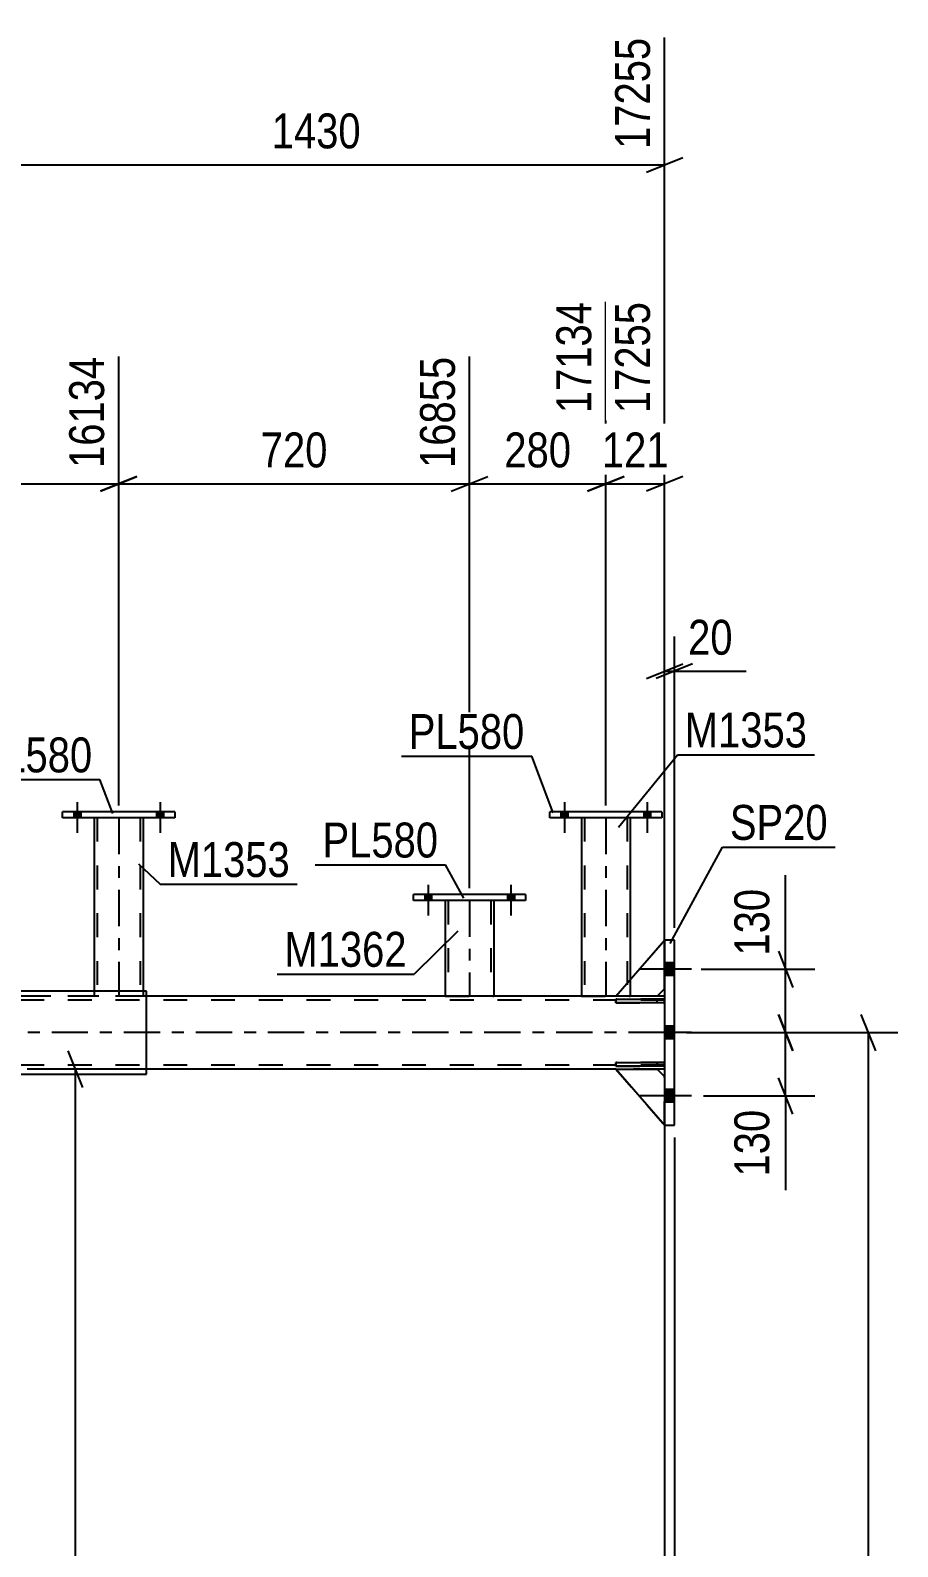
# Model space of a CAD drawing. Header units: millimetres. Extents: x -857 to 332, y -866 to -25.
# Drawn here: x -144.8 to -73.6, y -319.6 to -195.1 of the extents above; entities that cross this region are included whole.
import ezdxf

# ---------------------------------------------------------------- set-up
doc = ezdxf.new("R2010")
doc.units = ezdxf.units.MM
doc.linetypes.add('DXK_LINE_DOT2', pattern=[3.9198, 1.9599, -1.9599])
doc.linetypes.add('DXK_LINE_DOT3', pattern=[5.9187, 2.979, -0.9799, 0.9799, -0.9799])
doc.styles.add('Arial Narrow', font='ARIALN.TTF', dxfattribs={"height": 0.2})

# ---------------------------------------------------------------- blocks, each defined once
blk = doc.blocks.new('Part-570386455-1714 - 1253')
at = {"color": 2, "linetype": 'Continuous'}
for p, q in [((-92.97, -259.29), (-102.17, -259.29)), ((-102.17, -259.77), (-102.17, -259.29)), ((-92.97, -259.77), (-102.17, -259.77)), ((-92.97, -259.29), (-92.97, -259.77))]:
    blk.add_line(p, q, dxfattribs=at)
blk = doc.blocks.new('Part-570386455-1335 - 1253')
at = {"color": 2, "linetype": 'Continuous'}
for p, q in [((-96.74, -274.41), (-92.74, -269.81)), ((-92.74, -273.81), (-93.34, -274.41)), ((-93.34, -274.41), (-96.74, -274.41))]:
    blk.add_line(p, q, dxfattribs=at)
at = {"color": 7, "linetype": 'DXK_LINE_DOT2'}
blk.add_line((-92.74, -273.81), (-92.74, -269.81), dxfattribs=at)
blk = doc.blocks.new('Part-570386455-1333 - 1253')
at = {"color": 2, "linetype": 'Continuous'}
for p, q in [((-96.74, -280.17), (-96.74, -279.85)), ((-96.74, -279.85), (-92.74, -279.85)), ((-92.74, -279.85), (-92.74, -280.17)), ((-92.74, -280.17), (-96.74, -280.17))]:
    blk.add_line(p, q, dxfattribs=at)
at = {"color": 7, "linetype": 'DXK_LINE_DOT2'}
blk.add_line((-93.34, -280.17), (-93.34, -279.85), dxfattribs=at)
blk = doc.blocks.new('Bolt-570386455-1265 - 1253')
at = {"linetype": 'Continuous'}
for points in [[(-111.88, -266.08), (-112.44, -266.08), (-112.44, -266.56), (-111.88, -266.56)], [(-111.88, -266.08), (-112.44, -266.08), (-112.44, -266.56), (-111.88, -266.56)], [(-105.08, -266.08), (-105.64, -266.08), (-105.64, -266.56), (-105.08, -266.56)], [(-105.08, -266.08), (-105.64, -266.08), (-105.64, -266.56), (-105.08, -266.56)]]:
    blk.add_hatch(color=1, dxfattribs=at).paths.add_polyline_path(points)
at = {"color": 1, "linetype": 'Continuous'}
for p, q in [((-112.44, -266.08), (-112.44, -266.56)), ((-112.44, -266.08), (-112.44, -266.56)), ((-112.16, -265.28), (-112.16, -267.8)), ((-112.16, -265.28), (-112.16, -267.8)), ((-111.88, -266.08), (-111.88, -266.56)), ((-111.88, -266.08), (-111.88, -266.56)), ((-105.64, -266.08), (-105.64, -266.56)), ((-105.64, -266.08), (-105.64, -266.56)), ((-105.36, -265.28), (-105.36, -267.8)), ((-105.36, -265.28), (-105.36, -267.8)), ((-105.08, -266.08), (-105.08, -266.56)), ((-105.08, -266.08), (-105.08, -266.56))]:
    blk.add_line(p, q, dxfattribs=at)
blk = doc.blocks.new('Part-570386455-1337 - 1253')
at = {"color": 2, "linetype": 'Continuous'}
for p, q in [((-96.74, -280.41), (-93.34, -280.41)), ((-92.74, -285.01), (-96.74, -280.41)), ((-93.34, -280.41), (-92.74, -281.01))]:
    blk.add_line(p, q, dxfattribs=at)
at = {"color": 7, "linetype": 'DXK_LINE_DOT2'}
blk.add_line((-92.74, -281.01), (-92.74, -285.01), dxfattribs=at)
blk = doc.blocks.new('Part-570386455-1332 - 1253')
at = {"color": 2, "linetype": 'Continuous'}
for p, q in [((-96.74, -274.97), (-96.74, -274.65)), ((-96.74, -274.65), (-92.74, -274.65)), ((-92.74, -274.97), (-96.74, -274.97)), ((-92.74, -274.65), (-92.74, -274.97))]:
    blk.add_line(p, q, dxfattribs=at)
at = {"color": 7, "linetype": 'DXK_LINE_DOT2'}
blk.add_line((-93.34, -274.97), (-93.34, -274.65), dxfattribs=at)
blk = doc.blocks.new('Bolt-570386455-1315 - 1253')
at = {"linetype": 'Continuous'}
for points in [[(-140.69, -259.29), (-141.25, -259.29), (-141.25, -259.77), (-140.69, -259.77)], [(-140.69, -259.29), (-141.25, -259.29), (-141.25, -259.77), (-140.69, -259.77)], [(-133.89, -259.29), (-134.45, -259.29), (-134.45, -259.77), (-133.89, -259.77)], [(-133.89, -259.29), (-134.45, -259.29), (-134.45, -259.77), (-133.89, -259.77)]]:
    blk.add_hatch(color=1, dxfattribs=at).paths.add_polyline_path(points)
at = {"color": 1, "linetype": 'Continuous'}
for p, q in [((-140.97, -258.49), (-140.97, -261.01)), ((-140.97, -258.49), (-140.97, -261.01)), ((-134.17, -258.49), (-134.17, -261.01)), ((-134.17, -258.49), (-134.17, -261.01)), ((-141.25, -259.29), (-141.25, -259.77)), ((-141.25, -259.29), (-141.25, -259.77)), ((-140.69, -259.29), (-140.69, -259.77)), ((-140.69, -259.29), (-140.69, -259.77)), ((-134.45, -259.29), (-134.45, -259.77)), ((-134.45, -259.29), (-134.45, -259.77)), ((-133.89, -259.29), (-133.89, -259.77)), ((-133.89, -259.29), (-133.89, -259.77))]:
    blk.add_line(p, q, dxfattribs=at)
blk = doc.blocks.new('Bolt-570386455-1317 - 1253')
at = {"linetype": 'Continuous'}
for points in [[(-100.69, -259.29), (-101.25, -259.29), (-101.25, -259.77), (-100.69, -259.77)], [(-100.69, -259.29), (-101.25, -259.29), (-101.25, -259.77), (-100.69, -259.77)], [(-93.89, -259.29), (-94.45, -259.29), (-94.45, -259.77), (-93.89, -259.77)], [(-93.89, -259.29), (-94.45, -259.29), (-94.45, -259.77), (-93.89, -259.77)]]:
    blk.add_hatch(color=1, dxfattribs=at).paths.add_polyline_path(points)
at = {"color": 1, "linetype": 'Continuous'}
for p, q in [((-100.97, -258.49), (-100.97, -261.01)), ((-100.97, -258.49), (-100.97, -261.01)), ((-94.17, -258.49), (-94.17, -261.01)), ((-94.17, -258.49), (-94.17, -261.01)), ((-101.25, -259.29), (-101.25, -259.77)), ((-101.25, -259.29), (-101.25, -259.77)), ((-100.69, -259.29), (-100.69, -259.77)), ((-100.69, -259.29), (-100.69, -259.77)), ((-94.45, -259.29), (-94.45, -259.77)), ((-94.45, -259.29), (-94.45, -259.77)), ((-93.89, -259.29), (-93.89, -259.77)), ((-93.89, -259.29), (-93.89, -259.77))]:
    blk.add_line(p, q, dxfattribs=at)
blk = doc.blocks.new('Bolt-570386455-1325 - 1253')
at = {"linetype": 'Continuous'}
for points in [[(-91.94, -272.73), (-91.94, -271.69), (-92.74, -271.69), (-92.74, -272.73)], [(-91.94, -272.73), (-91.94, -271.69), (-92.74, -271.69), (-92.74, -272.73)], [(-91.94, -272.73), (-91.94, -271.69), (-92.74, -271.69), (-92.74, -272.73)], [(-91.94, -277.93), (-91.94, -276.89), (-92.74, -276.89), (-92.74, -277.93)], [(-91.94, -277.93), (-91.94, -276.89), (-92.74, -276.89), (-92.74, -277.93)], [(-91.94, -283.13), (-91.94, -282.09), (-92.74, -282.09), (-92.74, -283.13)], [(-91.94, -283.13), (-91.94, -282.09), (-92.74, -282.09), (-92.74, -283.13)], [(-91.94, -283.13), (-91.94, -282.09), (-92.74, -282.09), (-92.74, -283.13)]]:
    blk.add_hatch(color=1, dxfattribs=at).paths.add_polyline_path(points)
at = {"color": 1, "linetype": 'Continuous'}
for p, q in [((-90.54, -272.21), (-94.74, -272.21)), ((-90.54, -272.21), (-94.74, -272.21)), ((-90.54, -272.21), (-94.74, -272.21)), ((-91.94, -271.69), (-92.74, -271.69)), ((-91.94, -271.69), (-92.74, -271.69)), ((-91.94, -271.69), (-92.74, -271.69)), ((-91.94, -272.73), (-92.74, -272.73)), ((-91.94, -272.73), (-92.74, -272.73)), ((-91.94, -272.73), (-92.74, -272.73)), ((-90.54, -277.41), (-94.74, -277.41)), ((-90.54, -277.41), (-94.74, -277.41)), ((-91.94, -276.89), (-92.74, -276.89)), ((-91.94, -276.89), (-92.74, -276.89)), ((-91.94, -277.93), (-92.74, -277.93)), ((-91.94, -277.93), (-92.74, -277.93)), ((-91.94, -282.09), (-92.74, -282.09)), ((-91.94, -282.09), (-92.74, -282.09)), ((-91.94, -282.09), (-92.74, -282.09)), ((-90.54, -282.61), (-94.74, -282.61)), ((-90.54, -282.61), (-94.74, -282.61)), ((-90.54, -282.61), (-94.74, -282.61)), ((-91.94, -283.13), (-92.74, -283.13)), ((-91.94, -283.13), (-92.74, -283.13)), ((-91.94, -283.13), (-92.74, -283.13))]:
    blk.add_line(p, q, dxfattribs=at)
blk = doc.blocks.new('Part-570386455-1334 - 1253')
at = {"color": 7, "linetype": 'DXK_LINE_DOT2'}
for p, q in [((-96.74, -274.41), (-92.74, -269.81)), ((-92.74, -269.81), (-92.74, -273.81)), ((-92.74, -273.81), (-93.34, -274.41)), ((-93.34, -274.41), (-96.74, -274.41))]:
    blk.add_line(p, q, dxfattribs=at)
blk = doc.blocks.new('Part-570386455-1336 - 1253')
at = {"color": 7, "linetype": 'DXK_LINE_DOT2'}
for p, q in [((-93.34, -280.41), (-96.74, -280.41)), ((-96.74, -280.41), (-92.74, -285.01)), ((-92.74, -281.01), (-93.34, -280.41)), ((-92.74, -285.01), (-92.74, -281.01))]:
    blk.add_line(p, q, dxfattribs=at)
blk = doc.blocks.new('Part-570386455-1364 - 1253')
at = {"color": 7, "linetype": 'DXK_LINE_DOT2'}
for p, q in [((-92.74, -274.73), (-782.94, -274.73)), ((-92.74, -274.41), (-754.09, -274.41)), ((-135.29, -274.41), (-176.31, -274.41)), ((-93.34, -274.41), (-96.74, -274.41)), ((-92.74, -274.41), (-92.74, -280.41)), ((-92.74, -280.09), (-782.94, -280.09)), ((-135.29, -280.41), (-176.31, -280.41)), ((-93.34, -280.41), (-96.74, -280.41))]:
    blk.add_line(p, q, dxfattribs=at)
at = {"color": 2, "linetype": 'Continuous'}
for p, q in [((-96.74, -274.41), (-135.29, -274.41)), ((-92.74, -274.41), (-93.34, -274.41)), ((-96.74, -280.41), (-135.29, -280.41)), ((-92.74, -280.41), (-93.34, -280.41))]:
    blk.add_line(p, q, dxfattribs=at)
at = {"color": 7, "linetype": 'DXK_LINE_DOT3'}
blk.add_line((-92.74, -277.41), (-782.94, -277.41), dxfattribs=at)
blk = doc.blocks.new('Part-570386455-1365 - 1253')
at = {"color": 7, "linetype": 'DXK_LINE_DOT2'}
for p, q in [((-92.74, -274.65), (-96.74, -274.65)), ((-96.74, -274.65), (-96.74, -274.97)), ((-96.74, -274.97), (-92.74, -274.97)), ((-93.34, -274.97), (-93.34, -274.65)), ((-92.74, -274.97), (-92.74, -274.65))]:
    blk.add_line(p, q, dxfattribs=at)
blk = doc.blocks.new('Part-570386455-1366 - 1253')
at = {"color": 7, "linetype": 'DXK_LINE_DOT2'}
for p, q in [((-92.74, -279.85), (-96.74, -279.85)), ((-96.74, -279.85), (-96.74, -280.17)), ((-93.34, -279.85), (-93.34, -280.17)), ((-92.74, -280.17), (-92.74, -279.85)), ((-96.74, -280.17), (-92.74, -280.17))]:
    blk.add_line(p, q, dxfattribs=at)
blk = doc.blocks.new('Part-570386455-1381 - 1253')
at = {"color": 2, "linetype": 'Continuous'}
for p, q in [((-104.16, -266.08), (-113.36, -266.08)), ((-113.36, -266.56), (-113.36, -266.08)), ((-104.16, -266.08), (-104.16, -266.56)), ((-104.16, -266.56), (-113.36, -266.56))]:
    blk.add_line(p, q, dxfattribs=at)
blk = doc.blocks.new('Part-570386455-1416 - 1253')
at = {"color": 2, "linetype": 'Continuous'}
for p, q in [((-110.76, -266.56), (-110.76, -274.41)), ((-106.76, -266.56), (-106.76, -274.41))]:
    blk.add_line(p, q, dxfattribs=at)
at = {"color": 7, "linetype": 'DXK_LINE_DOT2'}
for p, q in [((-106.76, -266.56), (-110.76, -266.56)), ((-110.72, -266.56), (-110.76, -266.56)), ((-110.52, -266.56), (-110.52, -274.41)), ((-107, -266.56), (-107, -274.41)), ((-110.76, -274.41), (-110.76, -274.41)), ((-110.76, -274.41), (-106.76, -274.41)), ((-106.76, -274.41), (-106.76, -274.41)), ((-106.76, -274.41), (-106.76, -274.41))]:
    blk.add_line(p, q, dxfattribs=at)
at = {"color": 7, "linetype": 'DXK_LINE_DOT3'}
blk.add_line((-108.76, -266.56), (-108.76, -274.41), dxfattribs=at)
blk = doc.blocks.new('Part-570386455-1712 - 1253')
at = {"color": 2, "linetype": 'Continuous'}
for p, q in [((-99.57, -259.77), (-99.57, -274.41)), ((-95.57, -259.77), (-95.57, -273.06))]:
    blk.add_line(p, q, dxfattribs=at)
at = {"color": 7, "linetype": 'DXK_LINE_DOT2'}
for p, q in [((-95.57, -259.77), (-99.57, -259.77)), ((-99.53, -259.77), (-99.57, -259.77)), ((-99.33, -259.77), (-99.33, -274.41)), ((-95.81, -259.77), (-95.81, -274.41)), ((-95.57, -273.06), (-95.57, -274.41)), ((-99.57, -274.41), (-99.57, -274.41)), ((-99.57, -274.41), (-95.57, -274.41)), ((-95.57, -274.41), (-95.57, -274.41))]:
    blk.add_line(p, q, dxfattribs=at)
at = {"color": 7, "linetype": 'DXK_LINE_DOT3'}
blk.add_line((-97.57, -259.77), (-97.57, -274.41), dxfattribs=at)
blk = doc.blocks.new('Part-570386455-1794 - 1253')
at = {"color": 2, "linetype": 'Continuous'}
for p, q in [((-139.57, -259.77), (-139.57, -274.01)), ((-135.57, -259.77), (-135.57, -274.01))]:
    blk.add_line(p, q, dxfattribs=at)
at = {"color": 7, "linetype": 'DXK_LINE_DOT2'}
for p, q in [((-135.57, -259.77), (-139.57, -259.77)), ((-139.57, -259.77), (-139.53, -259.77)), ((-139.33, -259.77), (-139.33, -274.41)), ((-135.81, -259.77), (-135.81, -274.41)), ((-139.57, -274.01), (-139.57, -274.41)), ((-135.57, -274.41), (-139.57, -274.41)), ((-135.57, -274.01), (-135.57, -274.41))]:
    blk.add_line(p, q, dxfattribs=at)
at = {"color": 7, "linetype": 'DXK_LINE_DOT3'}
blk.add_line((-137.57, -259.77), (-137.57, -274.41), dxfattribs=at)
blk = doc.blocks.new('Part-570386455-1799 - 1253')
at = {"color": 2, "linetype": 'Continuous'}
for p, q in [((-132.97, -259.29), (-142.17, -259.29)), ((-142.17, -259.77), (-142.17, -259.29)), ((-132.97, -259.77), (-142.17, -259.77)), ((-132.97, -259.29), (-132.97, -259.77))]:
    blk.add_line(p, q, dxfattribs=at)
blk = doc.blocks.new('Part-570386455-1905 - 1253')
at = {"color": 2, "linetype": 'Continuous'}
for p, q in [((-158.15, -274.01), (-158.15, -274.41)), ((-135.29, -274.01), (-158.15, -274.01)), ((-135.29, -280.81), (-135.29, -274.01)), ((-158.15, -280.41), (-158.15, -280.81)), ((-158.15, -280.81), (-135.29, -280.81))]:
    blk.add_line(p, q, dxfattribs=at)
at = {"color": 7, "linetype": 'DXK_LINE_DOT2'}
blk.add_line((-158.15, -274.41), (-158.15, -280.41), dxfattribs=at)
blk = doc.blocks.new('Part-570386455-1970 - 1253')
at = {"color": 2, "linetype": 'Continuous'}
for p, q in [((-91.94, -269.81), (-92.74, -269.81)), ((-92.74, -269.81), (-92.74, -285.01)), ((-91.94, -285.01), (-91.94, -269.81)), ((-92.74, -285.01), (-91.94, -285.01))]:
    blk.add_line(p, q, dxfattribs=at)
blk = doc.blocks.new('StraightDimension-570386455-35167 - 1253')
at = {"color": 7, "linetype": 'Continuous'}
for p, q in [((-149.94, -279.41), (-149.94, -195.72)), ((-92.74, -273.41), (-92.74, -195.72)), ((-148.44, -205.56), (-151.44, -206.76)), ((-149.94, -206.16), (-92.74, -206.16)), ((-94.24, -206.76), (-91.24, -205.56))]:
    blk.add_line(p, q, dxfattribs=at)
at = {"color": 0}
blk.add_wipeout([(-117.08, -205.41), (-117.08, -201.21), (-125.6, -201.21), (-125.6, -205.41)], dxfattribs=at)
at = {"color": 3, "style": 'Arial Narrow'}
blk.add_text('1430', height=2.863, dxfattribs=at).set_placement((-125, -204.81))
at = {"color": 0, "linetype": 'Continuous'}
blk.add_wipeout([(-93.34, -195.12), (-97.54, -195.12), (-97.54, -205.46), (-93.34, -205.46)], dxfattribs=at)
at = {"color": 3, "linetype": 'Continuous', "style": 'Arial Narrow'}
blk.add_text('17255', height=2.863, rotation=90.0002, dxfattribs=at).set_placement((-93.94, -204.86))
blk = doc.blocks.new('StraightDimension-570386455-3349 - 1253')
at = {"color": 7, "linetype": 'Continuous'}
for p, q in [((-83.4, -275.91), (-82.2, -278.91)), ((-90.94, -277.41), (-80.4, -277.41)), ((-82.8, -282.61), (-82.8, -277.41)), ((-82.2, -284.11), (-83.4, -281.11)), ((-89.54, -282.61), (-80.4, -282.61)), ((-82.8, -282.61), (-82.8, -290.34)), ((-82.8, -282.61), (-82.8, -290.34))]:
    blk.add_line(p, q, dxfattribs=at)
at = {"color": 0}
blk.add_wipeout([(-83.55, -283.13), (-87.75, -283.13), (-87.75, -289.82), (-83.55, -289.82)], dxfattribs=at)
at = {"color": 3, "style": 'Arial Narrow'}
blk.add_text('130', height=2.863, rotation=90.0002, dxfattribs=at).set_placement((-84.15, -289.22))
blk = doc.blocks.new('StraightDimension-570386455-15685 - 1253')
at = {"color": 7, "linetype": 'Continuous'}
for p, q in [((-137.57, -258.77), (-137.57, -221.91)), ((-108.76, -265.56), (-108.76, -221.91)), ((-136.07, -231.75), (-139.07, -232.95)), ((-137.57, -232.35), (-108.76, -232.35)), ((-110.26, -232.95), (-107.26, -231.75))]:
    blk.add_line(p, q, dxfattribs=at)
at = {"color": 0}
blk.add_wipeout([(-119.82, -231.6), (-119.82, -227.4), (-126.5, -227.4), (-126.5, -231.6)], dxfattribs=at)
at = {"color": 3, "style": 'Arial Narrow'}
blk.add_text('720', height=2.863, dxfattribs=at).set_placement((-125.9, -231))
at = {"color": 0, "linetype": 'Continuous'}
blk.add_wipeout([(-109.36, -221.31), (-113.56, -221.31), (-113.56, -231.65), (-109.36, -231.65)], dxfattribs=at)
at = {"color": 3, "linetype": 'Continuous', "style": 'Arial Narrow'}
blk.add_text('16855', height=2.863, rotation=90.0002, dxfattribs=at).set_placement((-109.96, -231.05))
blk = doc.blocks.new('StraightDimension-570386455-3006 - 1253')
at = {"color": 7, "linetype": 'Continuous'}
for p, q in [((-75.4, -278.91), (-76.6, -275.91)), ((-90.94, -277.41), (-73.6, -277.41)), ((-76, -402.41), (-76, -277.41)), ((-76.6, -400.91), (-75.4, -403.91)), ((-128.43, -402.41), (-73.6, -402.41))]:
    blk.add_line(p, q, dxfattribs=at)
at = {"color": 0}
blk.add_wipeout([(-76.75, -335.65), (-80.95, -335.65), (-80.95, -344.16), (-76.75, -344.16)], dxfattribs=at)
at = {"color": 3, "style": 'Arial Narrow'}
blk.add_text('3125', height=2.863, rotation=90.0002, dxfattribs=at).set_placement((-77.35, -343.56))
blk = doc.blocks.new('StraightDimension-570386455-3357 - 1253')
at = {"color": 7, "linetype": 'Continuous'}
for p, q in [((-82.8, -272.21), (-82.8, -264.47)), ((-82.8, -272.21), (-82.8, -264.47)), ((-83.4, -270.71), (-82.2, -273.71)), ((-89.74, -272.21), (-80.4, -272.21)), ((-82.8, -277.41), (-82.8, -272.21)), ((-82.2, -278.91), (-83.4, -275.91)), ((-90.94, -277.41), (-80.4, -277.41))]:
    blk.add_line(p, q, dxfattribs=at)
at = {"color": 0}
blk.add_wipeout([(-83.55, -265), (-87.75, -265), (-87.75, -271.68), (-83.55, -271.68)], dxfattribs=at)
at = {"color": 3, "style": 'Arial Narrow'}
blk.add_text('130', height=2.863, rotation=90.0002, dxfattribs=at).set_placement((-84.15, -271.08))
blk = doc.blocks.new('StraightDimension-570386455-15684 - 1253')
at = {"color": 7, "linetype": 'Continuous'}
for p, q in [((-97.57, -258.77), (-97.57, -217.41)), ((-108.76, -265.56), (-108.76, -221.91)), ((-110.26, -232.95), (-107.26, -231.75)), ((-108.76, -232.35), (-97.57, -232.35)), ((-96.07, -231.75), (-99.07, -232.95))]:
    blk.add_line(p, q, dxfattribs=at)
at = {"color": 0}
blk.add_wipeout([(-99.82, -231.6), (-99.82, -227.4), (-106.5, -227.4), (-106.5, -231.6)], dxfattribs=at)
at = {"color": 3, "style": 'Arial Narrow'}
blk.add_text('280', height=2.863, dxfattribs=at).set_placement((-105.9, -231))
at = {"color": 0, "linetype": 'Continuous'}
blk.add_wipeout([(-98.17, -216.81), (-102.37, -216.81), (-102.37, -227.15), (-98.17, -227.15)], dxfattribs=at)
at = {"color": 3, "linetype": 'Continuous', "style": 'Arial Narrow'}
blk.add_text('17134', height=2.863, rotation=90.0002, dxfattribs=at).set_placement((-98.77, -226.55))
blk = doc.blocks.new('StraightDimension-570386455-15683 - 1253')
at = {"color": 7, "linetype": 'Continuous'}
for p, q in [((-97.57, -258.77), (-97.57, -217.41)), ((-92.74, -273.41), (-92.74, -217.41)), ((-99.07, -232.95), (-96.07, -231.75)), ((-97.57, -232.35), (-92.74, -232.35)), ((-91.24, -231.75), (-94.24, -232.95))]:
    blk.add_line(p, q, dxfattribs=at)
at = {"color": 0}
blk.add_wipeout([(-91.81, -231.6), (-91.81, -227.4), (-98.49, -227.4), (-98.49, -231.6)], dxfattribs=at)
at = {"color": 3, "style": 'Arial Narrow'}
blk.add_text('121', height=2.863, dxfattribs=at).set_placement((-97.89, -231))
at = {"color": 0, "linetype": 'Continuous'}
blk.add_wipeout([(-93.34, -216.81), (-97.54, -216.81), (-97.54, -227.15), (-93.34, -227.15)], dxfattribs=at)
at = {"color": 3, "linetype": 'Continuous', "style": 'Arial Narrow'}
blk.add_text('17255', height=2.863, rotation=90.0002, dxfattribs=at).set_placement((-93.94, -226.55))
blk = doc.blocks.new('StraightDimension-570386455-2180 - 1253')
at = {"color": 7, "linetype": 'Continuous'}
for p, q in [((-92.74, -268.81), (-92.74, -244.88)), ((-91.94, -268.81), (-91.94, -244.88)), ((-94.24, -248.33), (-91.24, -247.13)), ((-90.44, -247.13), (-93.44, -248.33)), ((-92.74, -247.73), (-91.94, -247.73)), ((-91.94, -247.73), (-86.03, -247.73)), ((-91.94, -247.73), (-86.03, -247.73))]:
    blk.add_line(p, q, dxfattribs=at)
at = {"color": 0}
blk.add_wipeout([(-86.56, -246.98), (-86.56, -242.78), (-91.41, -242.78), (-91.41, -246.98)], dxfattribs=at)
at = {"color": 3, "style": 'Arial Narrow'}
blk.add_text('20', height=2.863, dxfattribs=at).set_placement((-90.81, -246.38))
blk = doc.blocks.new('StraightDimension-570386455-3252 - 1253')
at = {"color": 7, "linetype": 'Continuous'}
for p, q in [((-92.74, -281.41), (-92.74, -333.84)), ((-130.23, -398.41), (-130.23, -328.59)), ((-128.73, -330.84), (-131.73, -332.04)), ((-94.24, -332.04), (-91.24, -330.84)), ((-130.23, -331.44), (-92.74, -331.44))]:
    blk.add_line(p, q, dxfattribs=at)
at = {"color": 0}
blk.add_wipeout([(-108.14, -330.69), (-108.14, -326.49), (-114.83, -326.49), (-114.83, -330.69)], dxfattribs=at)
at = {"color": 3, "style": 'Arial Narrow'}
blk.add_text('937', height=2.863, dxfattribs=at).set_placement((-114.23, -330.09))
blk = doc.blocks.new('StraightDimension-570386455-3313 - 1253')
at = {"color": 7, "linetype": 'Continuous'}
for p, q in [((-140.51, -281.91), (-141.71, -278.91)), ((-107.97, -280.41), (-143.96, -280.41)), ((-141.11, -399.41), (-141.11, -280.41))]:
    blk.add_line(p, q, dxfattribs=at)
blk = doc.blocks.new('StraightDimension-570386455-15686 - 1253')
at = {"color": 7, "linetype": 'Continuous'}
for p, q in [((-159.84, -265.56), (-159.84, -221.91)), ((-137.57, -258.77), (-137.57, -221.91)), ((-158.34, -231.75), (-161.34, -232.95)), ((-159.84, -232.35), (-137.57, -232.35)), ((-139.07, -232.95), (-136.07, -231.75))]:
    blk.add_line(p, q, dxfattribs=at)
at = {"color": 0}
blk.add_wipeout([(-145.36, -231.6), (-145.36, -227.4), (-152.05, -227.4), (-152.05, -231.6)], dxfattribs=at)
at = {"color": 3, "style": 'Arial Narrow'}
blk.add_text('557', height=2.863, dxfattribs=at).set_placement((-151.45, -231))
at = {"color": 0, "linetype": 'Continuous'}
blk.add_wipeout([(-138.17, -221.31), (-142.37, -221.31), (-142.37, -231.65), (-138.17, -231.65)], dxfattribs=at)
at = {"color": 3, "linetype": 'Continuous', "style": 'Arial Narrow'}
blk.add_text('16134', height=2.863, rotation=90.0002, dxfattribs=at).set_placement((-138.77, -231.05))
blk = doc.blocks.new('StraightDimension-570386455-39040 - 1253')
at = {"color": 7, "linetype": 'Continuous'}
blk.add_line((-91.94, -286.01), (-91.94, -448.6), dxfattribs=at)
blk = doc.blocks.new('Mark-570386455-1708 - 1253')
at = {"color": 0}
blk.add_wipeout([(-81.03, -253.99), (-81.03, -250.99), (-91.08, -250.99), (-91.08, -253.99)], dxfattribs=at)
blk.add_wipeout([(-81.03, -253.99), (-81.03, -250.99), (-91.08, -250.99), (-91.08, -253.99)], dxfattribs=at)
at = {"color": 30, "linetype": 'Continuous'}
for p, q in [((-96.52, -260.54), (-91.68, -254.59)), ((-91.68, -254.59), (-80.43, -254.59))]:
    blk.add_line(p, q, dxfattribs=at)
at = {"color": 3, "style": 'Arial Narrow'}
blk.add_text('M1353', height=2.863, dxfattribs=at).set_placement((-91.08, -253.99))
blk = doc.blocks.new('Mark-570386455-1377 - 1253')
at = {"color": 0}
blk.add_wipeout([(-111.32, -263.03), (-111.32, -260.03), (-120.83, -260.03), (-120.83, -263.03)], dxfattribs=at)
blk.add_wipeout([(-111.32, -263.03), (-111.32, -260.03), (-120.83, -260.03), (-120.83, -263.03)], dxfattribs=at)
at = {"color": 30, "linetype": 'Continuous'}
for p in [(-121.43, -263.63), (-109.23, -266.36)]:
    blk.add_line(p, (-110.72, -263.63), dxfattribs=at)
at = {"color": 3, "style": 'Arial Narrow'}
blk.add_text('PL580', height=2.863, dxfattribs=at).set_placement((-120.83, -263.03))
blk = doc.blocks.new('Mark-570386455-1412 - 1253')
at = {"color": 0}
blk.add_wipeout([(-113.91, -272), (-113.91, -269), (-123.96, -269), (-123.96, -272)], dxfattribs=at)
blk.add_wipeout([(-113.91, -272), (-113.91, -269), (-123.96, -269), (-123.96, -272)], dxfattribs=at)
at = {"color": 30, "linetype": 'Continuous'}
for p in [(-109.72, -269.08), (-124.56, -272.6)]:
    blk.add_line(p, (-113.31, -272.6), dxfattribs=at)
at = {"color": 3, "style": 'Arial Narrow'}
blk.add_text('M1362', height=2.863, dxfattribs=at).set_placement((-123.96, -272))
blk = doc.blocks.new('Mark-570386455-1790 - 1253')
at = {"color": 0}
blk.add_wipeout([(-123.5, -264.63), (-123.5, -261.63), (-133.55, -261.63), (-133.55, -264.63)], dxfattribs=at)
blk.add_wipeout([(-123.5, -264.63), (-123.5, -261.63), (-133.55, -261.63), (-133.55, -264.63)], dxfattribs=at)
at = {"color": 30, "linetype": 'Continuous'}
for p, q in [((-135.93, -263.56), (-134.15, -265.23)), ((-134.15, -265.23), (-122.9, -265.23))]:
    blk.add_line(p, q, dxfattribs=at)
at = {"color": 3, "style": 'Arial Narrow'}
blk.add_text('M1353', height=2.863, dxfattribs=at).set_placement((-133.55, -264.63))
blk = doc.blocks.new('Mark-570386455-1795 - 1253')
at = {"color": 0}
blk.add_wipeout([(-139.72, -256.04), (-139.72, -253.04), (-149.23, -253.04), (-149.23, -256.04)], dxfattribs=at)
blk.add_wipeout([(-139.72, -256.04), (-139.72, -253.04), (-149.23, -253.04), (-149.23, -256.04)], dxfattribs=at)
at = {"color": 30, "linetype": 'Continuous'}
for p in [(-149.83, -256.64), (-138.06, -259.43)]:
    blk.add_line(p, (-139.12, -256.64), dxfattribs=at)
at = {"color": 3, "style": 'Arial Narrow'}
blk.add_text('PL580', height=2.863, dxfattribs=at).set_placement((-149.23, -256.04))
blk = doc.blocks.new('Mark-570386455-1966 - 1253')
at = {"color": 0}
blk.add_wipeout([(-79.34, -261.58), (-79.34, -258.58), (-87.38, -258.58), (-87.38, -261.58)], dxfattribs=at)
blk.add_wipeout([(-79.34, -261.58), (-79.34, -258.58), (-87.38, -258.58), (-87.38, -261.58)], dxfattribs=at)
at = {"color": 30, "linetype": 'Continuous'}
for p, q in [((-92.28, -270.08), (-87.98, -262.18)), ((-87.98, -262.18), (-78.74, -262.18))]:
    blk.add_line(p, q, dxfattribs=at)
at = {"color": 3, "style": 'Arial Narrow'}
blk.add_text('SP20', height=2.863, dxfattribs=at).set_placement((-87.38, -261.58))
blk = doc.blocks.new('Mark-570386455-36528 - 1253')
at = {"color": 0}
blk.add_wipeout([(-104.24, -254.12), (-104.24, -251.12), (-113.75, -251.12), (-113.75, -254.12)], dxfattribs=at)
blk.add_wipeout([(-104.24, -254.12), (-104.24, -251.12), (-113.75, -251.12), (-113.75, -254.12)], dxfattribs=at)
at = {"color": 30, "linetype": 'Continuous'}
for p in [(-114.35, -254.72), (-101.9, -259.37)]:
    blk.add_line(p, (-103.64, -254.72), dxfattribs=at)
at = {"color": 3, "style": 'Arial Narrow'}
blk.add_text('PL580', height=2.863, dxfattribs=at).set_placement((-113.75, -254.12))

msp = doc.modelspace()

# ---------------------------------------------------------------- block references
for name in ['Bolt-570386455-1315 - 1253', 'Bolt-570386455-1317 - 1253', 'Part-570386455-1799 - 1253', 'Part-570386455-1794 - 1253', 'Part-570386455-1714 - 1253', 'Part-570386455-1712 - 1253', 'Part-570386455-1381 - 1253', 'Bolt-570386455-1265 - 1253', 'Part-570386455-1416 - 1253', 'Part-570386455-1335 - 1253', 'Part-570386455-1334 - 1253', 'Part-570386455-1970 - 1253', 'Bolt-570386455-1325 - 1253', 'Part-570386455-1364 - 1253', 'Part-570386455-1905 - 1253', 'Part-570386455-1332 - 1253', 'Part-570386455-1365 - 1253', 'Part-570386455-1333 - 1253', 'Part-570386455-1366 - 1253', 'Part-570386455-1337 - 1253', 'Part-570386455-1336 - 1253']:
    msp.add_blockref(name, (0, 0))

# ---------------------------------------------------------------- next in the draw order: block references
msp.add_blockref('StraightDimension-570386455-35167 - 1253', (0, 0))

# ---------------------------------------------------------------- next in the draw order: block references
for name in ['StraightDimension-570386455-15685 - 1253', 'Mark-570386455-1412 - 1253', 'StraightDimension-570386455-3349 - 1253']:
    msp.add_blockref(name, (0, 0))

# ---------------------------------------------------------------- next in the draw order: block references
for name in ['StraightDimension-570386455-15684 - 1253', 'StraightDimension-570386455-15686 - 1253', 'StraightDimension-570386455-3006 - 1253']:
    msp.add_blockref(name, (0, 0))

# ---------------------------------------------------------------- next in the draw order: block references
for name in ['Mark-570386455-36528 - 1253', 'Mark-570386455-1795 - 1253', 'Mark-570386455-1377 - 1253', 'Mark-570386455-1790 - 1253', 'StraightDimension-570386455-3357 - 1253', 'StraightDimension-570386455-3252 - 1253']:
    msp.add_blockref(name, (0, 0))

# ---------------------------------------------------------------- next in the draw order: block references
for name in ['StraightDimension-570386455-15683 - 1253', 'StraightDimension-570386455-3313 - 1253']:
    msp.add_blockref(name, (0, 0))

# ---------------------------------------------------------------- next in the draw order: block references
for name in ['StraightDimension-570386455-2180 - 1253', 'StraightDimension-570386455-39040 - 1253']:
    msp.add_blockref(name, (0, 0))

# ---------------------------------------------------------------- next in the draw order: block references
msp.add_blockref('Mark-570386455-1708 - 1253', (0, 0))

# ---------------------------------------------------------------- next in the draw order: block references
msp.add_blockref('Mark-570386455-1966 - 1253', (0, 0))

doc.saveas('drawing.dxf')
